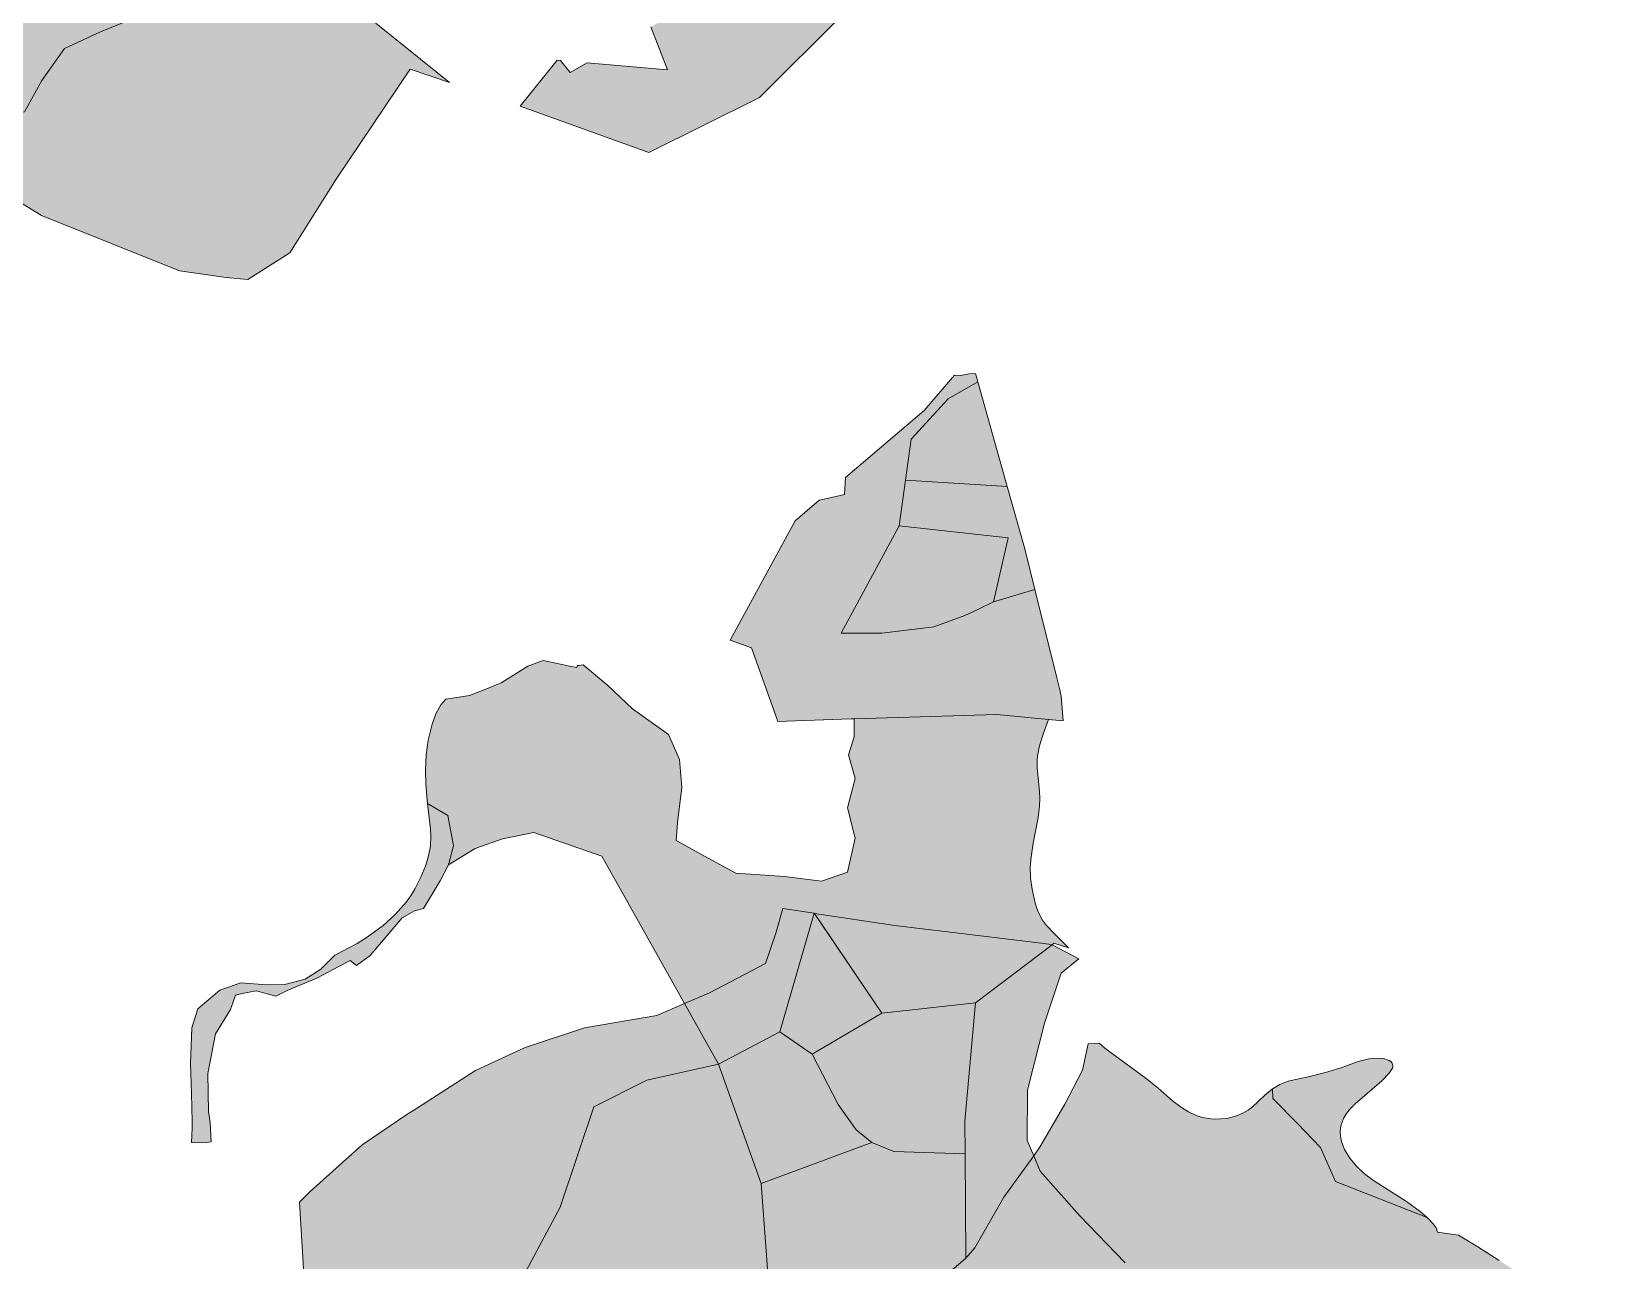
# Model space of a CAD drawing. Header units: metres. Extents: x 541853 to 549675, y 1832829 to 1845715.
# Drawn here: x 546509 to 547439, y 1838062 to 1838783 of the extents above; entities that cross this region are included whole.
import ezdxf

# ---------------------------------------------------------------- set-up
doc = ezdxf.new("R2010")
doc.units = ezdxf.units.M
doc.header["$MEASUREMENT"] = 0
doc.layers.add('1', color=7, linetype='Continuous', lineweight=0)

msp = doc.modelspace()

# ---------------------------------------------------------------- hatches: boundary and pattern name
at = {"layer": '1', "linetype": 'Continuous', "lineweight": 0}
for color, points in [(53, [(546871.17, 1838712.195), (546795.6, 1838739.375), (546817.29, 1838766.33), (546819.3, 1838766.165), (546824.82, 1838759.16), (546834.87, 1838764.815), (546882.12, 1838760.765), (546872.16, 1838785.845), (546880.8, 1838790.705), (546887.58, 1838807.295), (546874.89, 1838815.83), (546859.8, 1838829.6), (546875.49, 1838857.14), (546855.48, 1838871.975), (546829.71, 1838870.265), (546811.68, 1838887.5), (546805.89, 1838905.785), (546789.72, 1838901.48), (546773.91, 1838889.675), (546767.82, 1838880.075), (546752.61, 1838875.065), (546755.28, 1838861.775), (546762.84, 1838853.495), (546763.08, 1838853.06), (546752.76, 1838858.25), (546723.54, 1838854.68), (546714.39, 1838862.915), (546748.11, 1838911.665), (546760.08, 1838934.405), (546771.42, 1838970.39), (546786.24, 1838966.01), (546844.62, 1838953.92), (546846.03, 1838954.115), (546881.55, 1838959.305), (546897.66, 1838966.01), (546917.13, 1838978.19), (547036.68, 1838927.055), (547037.52, 1838930.475), (547036.32, 1838957.835), (547037.52, 1838972.895), (547049.58, 1839015.9), (547068, 1839046.005), (547082.22, 1839070.92), (547106.46, 1839104.025), (547129.11, 1839125.445), (547085.31, 1839168.435), (547037.79, 1839239.775), (546949.56, 1839393.27), (546969.57, 1839434.745), (546987.75, 1839486.72), (546999.6, 1839520.56), (547007.07, 1839537.69), (547016.91, 1839547.8), (547082.13, 1839525.975), (547130.16, 1839471.03), (547149.15, 1839449.34), (547192.65, 1839426.3), (547203.39, 1839420.6), (547192.65, 1839426.285), (547198.92, 1839422.97), (547164.87, 1839441), (547165.59, 1839440.205), (547165.8, 1839439.155), (547165.5, 1839437.145), (547165.02, 1839435.765), (547162.8, 1839431.805), (547159.89, 1839428.355), (547156.62, 1839425.295), (547152, 1839421.95), (547148.76, 1839419.955), (547141.59, 1839416.295), (547135.44, 1839413.745), (547129.92, 1839411.78), (547101.03, 1839402.195), (547094.07, 1839400.305), (547088.04, 1839399.225), (547083.87, 1839398.835), (547059.27, 1839398.295), (547053.78, 1839397.545), (547049.16, 1839396.3), (547046.61, 1839395.325), (547043.55, 1839393.78), (547041.63, 1839392.46), (547039.62, 1839390.495), (547038.57, 1839388.515), (547038.27, 1839385.935), (547038.99, 1839383.235), (547039.95, 1839381.585), (547041.27, 1839379.98), (547044.45, 1839377.265), (547049.25, 1839374.16), (547068.18, 1839364.62), (547072.23, 1839362.925), (547077.69, 1839361.155), (547082.07, 1839360.105), (547087.77, 1839359.265), (547106.94, 1839357.78), (547124.91, 1839354.66), (547144.02, 1839353.475), (547147.35, 1839352.935), (547152.33, 1839351.525), (547158.99, 1839348.615), (547165.65, 1839344.73), (547174.44, 1839338.595), (547191.3, 1839325.935), (547198.44, 1839321.135), (547201.8, 1839319.185), (547208.61, 1839315.87), (547218.48, 1839312.06), (547223.76, 1839310.53), (547229.04, 1839309.825), (547234.77, 1839310.125), (547241.58, 1839311.46), (547248, 1839313.455), (547253.22, 1839315.84), (547257.81, 1839318.555), (547262.88, 1839321.99), (547277.25, 1839332.61), (547290.99, 1839342.36), (547294.41, 1839344.445), (547298.79, 1839346.515), (547301.67, 1839347.415), (547304.01, 1839347.865), (547307.28, 1839348.015), (547322.85, 1839346.59), (547326.57, 1839346.665), (547331.34, 1839347.34), (547335.45, 1839348.39), (547340.07, 1839350.19), (547344.6, 1839352.815), (547350.48, 1839357.315), (547351.71, 1839357.615), (547352.1, 1839357.075), (547352.31, 1839357.645), (547352.85, 1839357.975), (547359.36, 1839359.79), (547360.26, 1839360.24), (547361.46, 1839361.335), (547362.9, 1839363.285), (547367.25, 1839372.555), (547369.23, 1839376.245), (547370.16, 1839377.595), (547370.79, 1839378.105), (547374.63, 1839379.905), (547378.2, 1839381.12), (547381.95, 1839381.84), (547383.69, 1839381.915), (547416.42, 1839363.03), (547420.32, 1839348.645), (547429.71, 1839313.755), (547430.58, 1839310.605), (547430.46, 1839310.59), (547423.59, 1839311.97), (547425.27, 1839317.115), (547415.97, 1839312.33), (547411.68, 1839314.82), (547402.71, 1839311.205), (547404.72, 1839299.175), (547401.03, 1839287.775), (547403.34, 1839278.46), (547423.68, 1839244.305), (547422.78, 1839241.425), (547399.47, 1839249.435), (547403.07, 1839259.875), (547388.16, 1839268.17), (547384.38, 1839275.07), (547378.02, 1839278.745), (547376.22, 1839277.26), (547356.78, 1839285.99), (547348.77, 1839273.69), (547333.29, 1839274.755), (547294.2, 1839281.565), (547259.91, 1839285.075), (547255.35, 1839265.86), (547244.91, 1839254.595), (547235.34, 1839247.86), (547222.32, 1839247.965), (547217.85, 1839234.75), (547243.02, 1839218.07), (547253.34, 1839203.685), (547268.82, 1839191.865), (547278.39, 1839191.94), (547283.4, 1839188.55), (547288.41, 1839182.73), (547297.53, 1839170.67), (547297.17, 1839154.755), (547317.93, 1839140.61), (547326.72, 1839133.095), (547332.15, 1839137.19), (547330.47, 1839149.025), (547348.23, 1839170.235), (547353.39, 1839156.63), (547358.64, 1839155.805), (547362.63, 1839157.245), (547368.75, 1839165.165), (547376.76, 1839168.375), (547386.36, 1839169.635), (547369.92, 1839143.205), (547359.51, 1839132.69), (547358.67, 1839127.965), (547371, 1839123.645), (547363.95, 1839088.935), (547384.92, 1839063.315), (547429.77, 1839008.625), (547438.65, 1838997.735), (547429.41, 1838988.495), (547430.19, 1838982.495), (547430.76, 1838978.175), (547425.69, 1838975.385), (547416.87, 1838970.525), (547408.95, 1838971.62), (547385.55, 1838973.645), (547377.15, 1838975.415), (547359.63, 1838992.125), (547328.91, 1839010.035), (547318.5, 1839012.915), (547306.14, 1839011.31), (547305.12, 1839015.54), (547287.33, 1839012.975), (547275.09, 1839020.955), (547254.3, 1839019.455), (547211.85, 1839015.225), (547215.96, 1838968.185), (547218, 1838967.33), (547221.06, 1838963.235), (547223.4, 1838961.99), (547241.16, 1838962.14), (547275.18, 1838947.935), (547255.47, 1838948.835), (547186.38, 1838948.985), (547174.41, 1838949.03), (547132.74, 1838943.18), (547098.75, 1838938.41), (547089.99, 1838930.475), (547039.17, 1838884.56), (547030.26, 1838829.255), (547022.79, 1838830.62), (546984.87, 1838792.91), (546936.09, 1838744.445)]), (53, [(546635.58, 1838637.705), (546622.8, 1838638.725), (546595.41, 1838642.685), (546514.47, 1838675.265), (546411.63, 1838738.19), (546390.45, 1838751.15), (546315.06, 1838832.315), (546253.65, 1838837.745), (546253.14, 1838837.955), (546252.3, 1838838.585), (546249.96, 1838843.565), (546246.84, 1838850.03), (546240.9, 1838865.21), (546322.35, 1838873.055), (546321.45, 1838874.06), (546305.43, 1838912.625), (546303.87, 1838932.89), (546324.48, 1838975.43), (546354.15, 1839006.945), (546384.18, 1839019.47), (546382.2, 1839014.07), (546380.16, 1839009.435), (546378.42, 1839006.195), (546368.04, 1838990.205), (546364.86, 1838986.08), (546358.38, 1838978.355), (546354.3, 1838974.41), (546350.43, 1838971.935), (546337.8, 1838967.045), (546330.63, 1838963.505), (546327.75, 1838961.57), (546325.5, 1838959.65), (546324.15, 1838958.24), (546321.96, 1838955.06), (546320.73, 1838951.835), (546320.07, 1838948.265), (546319.95, 1838943.87), (546320.4, 1838939.865), (546322.02, 1838933.55), (546323.61, 1838929.635), (546325.59, 1838925.84), (546330.75, 1838917.65), (546340.2, 1838905.095), (546354.09, 1838884.935), (546358.02, 1838879.805), (546361.83, 1838875.635), (546366.36, 1838871.465), (546370.56, 1838868.195), (546374.85, 1838865.405), (546379.47, 1838862.705), (546377.46, 1838858.55), (546366.99, 1838850.885), (546352.95, 1838847.195), (546348.09, 1838834.985), (546350.91, 1838833.875), (546379.32, 1838812.365), (546391.2, 1838814.18), (546415.35, 1838805.45), (546438.57, 1838762.295), (546450.69, 1838751.885), (546453.57, 1838735.805), (546465.27, 1838730.855), (546504.51, 1838736.075), (546514.62, 1838754.495), (546527.85, 1838773.23), (546549.03, 1838782.935), (546590.91, 1838800.005), (546616.62, 1838811.495), (546622.35, 1838806.245), (546638.52, 1838813.835), (546659.07, 1838818.14), (546659.64, 1838825.52), (546669.27, 1838836.68), (546681.33, 1838843.685), (546703.95, 1838793.585), (546753.99, 1838753.355), (546730.83, 1838761.125), (546687.42, 1838696.445), (546660.27, 1838653.335)]), (53, [(546465.27, 1838730.855), (546453.57, 1838735.805), (546450.69, 1838751.885), (546438.57, 1838762.295), (546415.35, 1838805.45), (546391.2, 1838814.18), (546379.32, 1838812.365), (546350.91, 1838833.875), (546348.09, 1838834.985), (546352.95, 1838847.195), (546366.99, 1838850.885), (546377.46, 1838858.55), (546379.47, 1838862.705), (546387.48, 1838858.025), (546390.18, 1838856.03), (546398.43, 1838849.1), (546401.13, 1838847.675), (546404.31, 1838847.045), (546406.71, 1838847.105), (546409.29, 1838847.495), (546415.89, 1838849.295), (546425.64, 1838852.94), (546432.51, 1838856.33), (546436.62, 1838858.97), (546441.66, 1838862.735), (546458.61, 1838877.285), (546464.25, 1838881.605), (546471.54, 1838886.24), (546480.87, 1838891.055), (546504.39, 1838902.125), (546517.29, 1838907.585), (546528.54, 1838911.59), (546548.37, 1838917.215), (546564.84, 1838920.755), (546575.7, 1838921.895), (546584.64, 1838923.275), (546589.38, 1838923.5), (546619.77, 1838921.175), (546624.21, 1838921.085), (546640.44, 1838921.43), (546649.62, 1838920.92), (546658.47, 1838919.555), (546673.86, 1838915.58), (546678.84, 1838914.755), (546683.76, 1838914.89), (546687.09, 1838915.535), (546691.71, 1838917.035), (546696.21, 1838919.12), (546700.71, 1838921.595), (546703.38, 1838923.365), (546709.5, 1838928.195), (546712.44, 1838930.805), (546748.11, 1838911.665), (546714.39, 1838862.915), (546697.32, 1838852.985), (546681.33, 1838843.685), (546669.27, 1838836.68), (546659.64, 1838825.52), (546659.07, 1838818.14), (546638.52, 1838813.835), (546622.35, 1838806.245), (546616.62, 1838811.495), (546590.91, 1838800.005), (546549.03, 1838782.935), (546527.85, 1838773.23), (546514.62, 1838754.495), (546504.51, 1838736.075)]), (252, [(546946.59, 1838378.25), (546946.47, 1838379.27), (546931.35, 1838421.39), (546918.93, 1838425.995), (546956.94, 1838496.045), (546971.04, 1838508.06), (546971.58, 1838508.075), (546986.07, 1838511.465), (546986.61, 1838521.32), (547032.75, 1838560.65), (547050.54, 1838581.515), (547054.38, 1838581.32), (547059.12, 1838582.19), (547062.84, 1838582.46), (547063.62, 1838579.775), (547064.28, 1838577.465), (547046.88, 1838567.67), (547025.19, 1838543.91), (547021.77, 1838519.76), (547017.99, 1838493), (546984, 1838430), (547008, 1838430), (547038.51, 1838433.825), (547056.63, 1838440.35), (547064.61, 1838444.145), (547073.55, 1838448.39), (547097.82, 1838455.74), (547110.63, 1838403.81), (547112.4, 1838396.685), (547113.27, 1838393.1), (547114.47, 1838378.505), (547105.8, 1838379.375), (547075.44, 1838382.375), (546991.71, 1838379.705), (546989.85, 1838379.645)]), (53, [(547081.59, 1838516.115), (547021.77, 1838519.76), (547025.19, 1838543.91), (547046.88, 1838567.67), (547064.28, 1838577.465)]), (53, [(547073.55, 1838448.39), (547082.01, 1838485.995), (547017.99, 1838493), (547021.77, 1838519.76), (547081.59, 1838516.115), (547091.94, 1838479.515), (547097.82, 1838455.74)]), (53, [(546984, 1838430), (547017.99, 1838493), (547082.01, 1838485.995), (547073.55, 1838448.39), (547064.61, 1838444.145), (547056.63, 1838440.35), (547038.51, 1838433.825), (547008, 1838430)]), (43, [(546892.05, 1838212.575), (546843.54, 1838299.035), (546803.61, 1838312.97), (546785.1, 1838309.265), (546769.05, 1838303.715), (546753.39, 1838294.1), (546756.36, 1838305.2), (546753.06, 1838322.96), (546741.18, 1838330.085), (546740.73, 1838334.165), (546740.16, 1838341.815), (546739.92, 1838349.375), (546740.28, 1838358.66), (546741.51, 1838367.255), (546743.91, 1838376.63), (546746.04, 1838382.765), (546748.92, 1838387.925), (546751.86, 1838391.285), (546765.69, 1838393.355), (546777.33, 1838397.87), (546784.8, 1838401.035), (546800.07, 1838410.71), (546809.1, 1838413.905), (546824.73, 1838410.665), (546828.78, 1838409.825), (546829.26, 1838410.995), (546830.1, 1838411.055), (546832.59, 1838411.385), (546846.84, 1838399.595), (546861.39, 1838385.705), (546882.54, 1838370.495), (546889.17, 1838355.945), (546890.49, 1838339.415), (546887.85, 1838318.91), (546887.16, 1838308.335), (546903.72, 1838299.065), (546922.23, 1838289.15), (546950.67, 1838287.155), (546972.51, 1838284.515), (546987.72, 1838289.81), (546992.34, 1838309.655), (546987.72, 1838327.505), (546992.34, 1838344.695), (546988.38, 1838358.585), (546991.68, 1838369.175), (546991.68, 1838379.09), (546991.71, 1838379.705), (547075.44, 1838382.375), (547105.8, 1838379.375), (547102.68, 1838370.735), (547100.55, 1838363.895), (547099.53, 1838359.05), (547099.2, 1838356.035), (547099.05, 1838350.965), (547100.49, 1838337.105), (547100.67, 1838333.175), (547100.52, 1838328.495), (547099.71, 1838321.82), (547096.71, 1838306.775), (547095.51, 1838298.45), (547095.09, 1838292.825), (547095.27, 1838286.18), (547096.2, 1838279.775), (547098, 1838271.45), (547099.5, 1838266.785), (547102.17, 1838261.655), (547104.69, 1838258.4), (547108.92, 1838253.87), (547117.59, 1838245.41), (547109.01, 1838248.005), (547107.84, 1838247.12), (547107.45, 1838247.345), (547096.68, 1838248.635), (547015.62, 1838258.355), (546968.34, 1838265.555), (546968.25, 1838265.69), (546968.22, 1838265.585), (546949.8, 1838268.375), (546945.57, 1838253.975), (546939.66, 1838236.185), (546906.75, 1838218.935)]), (43, [(546609.12, 1838130.915), (546602.52, 1838131.095), (546602.82, 1838139.465), (546602.94, 1838143.35), (546602.52, 1838159.88), (546601.98, 1838177.505), (546602.7, 1838198.415), (546606.21, 1838209.5), (546619.14, 1838220.39), (546631.56, 1838224.755), (546646.8, 1838223.57), (546657.27, 1838223.855), (546669.27, 1838226.885), (546678.54, 1838232.75), (546686.7, 1838241.075), (546687.42, 1838241.36), (546699.87, 1838247.885), (546705.72, 1838251.545), (546715.02, 1838258.505), (546722.19, 1838264.955), (546728.76, 1838272.395), (546731.49, 1838276.19), (546733.95, 1838280.18), (546737.22, 1838286.72), (546740.1, 1838293.875), (546741.78, 1838299.335), (546742.77, 1838305.035), (546743.01, 1838310.96), (546742.86, 1838314.965), (546741.18, 1838330.085), (546753.06, 1838322.96), (546756.36, 1838305.2), (546753.39, 1838294.1), (546748.59, 1838284.635), (546738.78, 1838268.315), (546733.53, 1838267.1), (546726.21, 1838262.96), (546707.49, 1838240.745), (546699.48, 1838234.955), (546695.7, 1838237.85), (546676.11, 1838227.545), (546658.65, 1838220.315), (546651.99, 1838216.97), (546640.56, 1838220.165), (546632.31, 1838218.605), (546628.35, 1838217.495), (546625.5, 1838209.2), (546616.56, 1838194.875), (546612.06, 1838171.535), (546612.54, 1838149.275), (546613.38, 1838142.855), (546614.04, 1838131.5)]), (43, [(546912, 1838176.995), (546892.05, 1838212.575), (546906.75, 1838218.935), (546939.66, 1838236.185), (546945.57, 1838253.975), (546949.8, 1838268.375), (546968.22, 1838265.585), (546948, 1838196)]), (53, [(546966.99, 1838182.995), (546948, 1838196), (546968.22, 1838265.585), (546968.25, 1838265.69), (547008, 1838206.995)]), (43, [(547008, 1838206.995), (546968.34, 1838265.555), (547015.62, 1838258.355), (547096.68, 1838248.635), (547107.45, 1838247.345), (547107.84, 1838247.12), (547062.99, 1838212.995)]), (53, [(547057.17, 1838063.145), (547056.78, 1838124.36), (547056.66, 1838143.485), (547062.99, 1838212.995), (547107.84, 1838247.12), (547123.56, 1838238.825), (547113.18, 1838230.455), (547103.37, 1838201.025), (547093.5, 1838161.755), (547093.32, 1838132.175), (547097.1, 1838123.28), (547079.58, 1838098.98), (547062.6, 1838069.265)]), (31, [(546780.21, 1838020.5), (546669, 1838044.005), (546665.94, 1838096.025), (546672.15, 1838102.37), (546702.57, 1838129.415), (546703.26, 1838130.045), (546729.57, 1838147.805), (546732.39, 1838149.71), (546769.29, 1838173.245), (546798.36, 1838186.835), (546833.22, 1838198.295), (546875.76, 1838205.555), (546892.05, 1838212.575), (546912, 1838176.995), (546869.82, 1838167.665), (546838.71, 1838152.05), (546819.09, 1838093.1)]), (53, [(547056.78, 1838124.36), (547014.96, 1838125.695), (547001.94, 1838131.05), (546992.91, 1838138.4), (546982.23, 1838153.445), (546966.99, 1838182.995), (547008, 1838206.995), (547062.99, 1838212.995), (547056.66, 1838143.485)]), (53, [(546936.99, 1838107.005), (546912, 1838176.995), (546948, 1838196), (546966.99, 1838182.995), (546982.23, 1838153.445), (546992.91, 1838138.4), (547001.94, 1838131.05)]), (43, [(547307.01, 1837983), (547298.01, 1837999.005), (547295.01, 1838032.995), (547257, 1838020.995), (547220.49, 1838039.025), (547217.91, 1838023.665), (547208.37, 1838027.97), (547173.78, 1838048.13), (547150.71, 1838060.325), (547123.89, 1838088.285), (547100.91, 1838114.31), (547097.1, 1838123.28), (547100.97, 1838128.665), (547115.43, 1838153.505), (547125.78, 1838173.53), (547128.99, 1838188.995), (547135.56, 1838189.265), (547138.92, 1838186.34), (547163.19, 1838168.7), (547169.97, 1838163.21), (547178.64, 1838155.605), (547183.92, 1838151.6), (547188.03, 1838148.975), (547192.44, 1838146.89), (547196.01, 1838145.735), (547201.35, 1838144.85), (547203.54, 1838144.715), (547210.56, 1838145.21), (547216.17, 1838146.665), (547219.98, 1838148.285), (547223.04, 1838150.04), (547225.41, 1838151.795), (547232.88, 1838158.86), (547237.35, 1838162.49), (547237.59, 1838156.865), (547251.93, 1838142.285), (547265.49, 1838128.035), (547274.28, 1838108.19), (547328.1, 1838087.01), (547328.61, 1838086.575), (547331.67, 1838083.38), (547333.35, 1838080.905), (547334.25, 1838078.355), (547346.46, 1838076.675), (547357.83, 1838069.835), (547370.34, 1838061.885), (547382.73, 1838054.01), (547371, 1838038.005)]), (43, [(546903.18, 1838012.475), (546859.95, 1838015.58), (546825.27, 1838016.645), (546780.21, 1838020.5), (546819.09, 1838093.1), (546838.71, 1838152.05), (546869.82, 1838167.665), (546912, 1838176.995), (546936.99, 1838107.005), (546942.99, 1838028), (546924.6, 1838017.695)]), (43, [(547328.1, 1838087.01), (547274.28, 1838108.19), (547265.49, 1838128.035), (547251.93, 1838142.285), (547237.59, 1838156.865), (547237.349, 1838162.504), (547237.68, 1838162.775), (547241.64, 1838165.175), (547246.44, 1838167.065), (547259.97, 1838169.99), (547269.84, 1838172.48), (547278.57, 1838175.315), (547287.6, 1838178.615), (547293.99, 1838180.235), (547298.19, 1838180.625), (547302.57, 1838180.31), (547305.87, 1838179.26), (547306.86, 1838178.6), (547307.64, 1838177.565), (547307.94, 1838176.005), (547307.7, 1838174.745), (547305.84, 1838171.67), (547301.49, 1838167.335), (547285.92, 1838153.82), (547283.31, 1838151.18), (547280.76, 1838148.03), (547279.2, 1838145.585), (547277.76, 1838142.105), (547277.28, 1838139.735), (547277.13, 1838136.75), (547277.46, 1838133.645), (547278.09, 1838131.035), (547279.68, 1838126.85), (547282.65, 1838121.795), (547286.67, 1838117.115), (547291.38, 1838112.72), (547296.63, 1838108.655), (547315.92, 1838096.445), (547323.96, 1838090.565)]), (43, [(547000.44, 1838010.345), (546942.99, 1838028), (546936.99, 1838107.005), (547001.94, 1838131.05), (547014.96, 1838125.695), (547056.78, 1838124.36), (547057.17, 1838063.145), (547029.18, 1838039.175), (547018.29, 1838026.875)]), (43, [(547124.19, 1837837.095), (547113.99, 1837849.995), (547071, 1837870.005), (547079.07, 1837897.485), (547085.19, 1837913.565), (547091.73, 1837930.365), (547106.01, 1837957.005), (547000.44, 1838010.345), (547018.29, 1838026.875), (547029.18, 1838039.175), (547057.17, 1838063.145), (547062.6, 1838069.265), (547079.58, 1838098.98), (547097.1, 1838123.28), (547100.91, 1838114.31), (547123.89, 1838088.285), (547150.71, 1838060.325), (547173.78, 1838048.13), (547208.37, 1838027.97), (547217.91, 1838023.665), (547209.48, 1837973.355), (547222.65, 1837966.59), (547231.89, 1837960.695), (547243.41, 1837954.545), (547251.9, 1837951.86), (547258.53, 1837951.965), (547268.01, 1837951.005), (547287.99, 1837951.005), (547281, 1837887), (547210.08, 1837911.09), (547202.97, 1837909.38), (547185.3, 1837899.975), (547175.07, 1837892.565), (547163.1, 1837885.44), (547154.85, 1837878.045), (547146.3, 1837868.625), (547140.33, 1837859.52)])]:
    msp.add_hatch(color=color, dxfattribs=at).paths.add_polyline_path(points)

# ---------------------------------------------------------------- linework, layer by layer
at = {"layer": '1', "color": 7, "linetype": 'Continuous', "lineweight": 0, "flags": 128}
for points in [[(546703.95, 1838793.585), (546753.99, 1838753.355), (546730.83, 1838761.125), (546687.42, 1838696.445), (546660.27, 1838653.335), (546635.58, 1838637.705), (546622.8, 1838638.725), (546595.41, 1838642.685), (546514.47, 1838675.265), (546411.63, 1838738.19), (546390.45, 1838751.15), (546315.06, 1838832.315)], [(546590.91, 1838800.005), (546549.03, 1838782.935), (546527.85, 1838773.23), (546514.62, 1838754.495), (546504.51, 1838736.075), (546465.27, 1838730.855), (546453.57, 1838735.805), (546450.69, 1838751.885), (546438.57, 1838762.295), (546415.35, 1838805.45)], [(546415.35, 1838805.45), (546438.57, 1838762.295), (546450.69, 1838751.885), (546453.57, 1838735.805), (546465.27, 1838730.855), (546504.51, 1838736.075), (546514.62, 1838754.495), (546527.85, 1838773.23), (546549.03, 1838782.935), (546590.91, 1838800.005)], [(546984.87, 1838792.91), (546936.09, 1838744.445), (546871.17, 1838712.195), (546795.6, 1838739.375), (546817.29, 1838766.33), (546819.3, 1838766.165), (546824.82, 1838759.16), (546834.87, 1838764.815), (546882.12, 1838760.765), (546872.16, 1838785.845)], [(547150.71, 1838060.325), (547123.89, 1838088.285), (547100.91, 1838114.31), (547097.1, 1838123.28), (547097.1, 1838123.28), (547100.97, 1838128.665), (547115.43, 1838153.505), (547125.78, 1838173.53), (547128.99, 1838188.995), (547135.56, 1838189.265), (547138.92, 1838186.34), (547163.19, 1838168.7), (547169.97, 1838163.21), (547178.64, 1838155.605), (547183.92, 1838151.6), (547188.03, 1838148.975), (547192.44, 1838146.89), (547196.01, 1838145.735), (547201.35, 1838144.85), (547203.54, 1838144.715), (547210.56, 1838145.21), (547216.17, 1838146.665), (547219.98, 1838148.285), (547223.04, 1838150.04), (547225.41, 1838151.795), (547232.88, 1838158.86), (547237.35, 1838162.49), (547237.59, 1838156.865), (547251.93, 1838142.285), (547265.49, 1838128.035), (547274.28, 1838108.19), (547328.1, 1838087.01), (547328.1, 1838086.995), (547328.61, 1838086.575), (547331.67, 1838083.38), (547333.35, 1838080.905), (547334.25, 1838078.355), (547346.46, 1838076.675), (547357.83, 1838069.835), (547370.34, 1838061.885)], [(547029.18, 1838039.175), (547057.17, 1838063.145), (547062.6, 1838069.265), (547079.58, 1838098.98), (547097.1, 1838123.28), (547100.91, 1838114.31), (547123.89, 1838088.285), (547150.71, 1838060.325)]]:
    msp.add_lwpolyline(points, dxfattribs=at)
for points in [[(547064.28, 1838577.465), (547046.88, 1838567.67), (547025.19, 1838543.91), (547021.77, 1838519.76), (547017.99, 1838493), (546984, 1838430), (547008, 1838430), (547038.51, 1838433.825), (547056.63, 1838440.35), (547064.61, 1838444.145), (547073.55, 1838448.39), (547097.82, 1838455.74), (547110.63, 1838403.81), (547112.4, 1838396.685), (547113.27, 1838393.1), (547114.47, 1838378.505), (547105.8, 1838379.375), (547075.44, 1838382.375), (546991.71, 1838379.705), (546989.85, 1838379.645), (546946.59, 1838378.25), (546946.47, 1838379.27), (546931.35, 1838421.39), (546918.93, 1838425.995), (546956.94, 1838496.045), (546971.04, 1838508.06), (546971.58, 1838508.075), (546986.07, 1838511.465), (546986.61, 1838521.32), (547032.75, 1838560.65), (547050.54, 1838581.515), (547054.38, 1838581.32), (547059.12, 1838582.19), (547062.84, 1838582.46), (547063.62, 1838579.775), (547064.28, 1838577.465)], [(547021.77, 1838519.76), (547025.19, 1838543.91), (547046.88, 1838567.67), (547064.28, 1838577.465), (547081.59, 1838516.115), (547021.77, 1838519.76)], [(547017.99, 1838493), (547021.77, 1838519.76), (547081.59, 1838516.115), (547091.94, 1838479.515), (547097.82, 1838455.74), (547073.55, 1838448.39), (547082.01, 1838485.995), (547017.99, 1838493)], [(547017.99, 1838493), (547082.01, 1838485.995), (547073.55, 1838448.39), (547064.61, 1838444.145), (547056.63, 1838440.35), (547038.51, 1838433.825), (547008, 1838430), (546984, 1838430), (547017.99, 1838493)], [(546991.71, 1838379.705), (547075.44, 1838382.375), (547105.8, 1838379.375), (547102.68, 1838370.735), (547100.55, 1838363.895), (547099.53, 1838359.05), (547099.2, 1838356.035), (547099.05, 1838350.965), (547100.49, 1838337.105), (547100.67, 1838333.175), (547100.52, 1838328.495), (547099.71, 1838321.82), (547096.71, 1838306.775), (547095.51, 1838298.45), (547095.09, 1838292.825), (547095.27, 1838286.18), (547096.2, 1838279.775), (547098, 1838271.45), (547099.5, 1838266.785), (547102.17, 1838261.655), (547104.69, 1838258.4), (547108.92, 1838253.87), (547117.59, 1838245.41), (547109.01, 1838248.005), (547107.84, 1838247.12), (547107.45, 1838247.345), (547096.68, 1838248.635), (547015.62, 1838258.355), (546968.34, 1838265.555), (546968.25, 1838265.69), (546968.22, 1838265.585), (546949.8, 1838268.375), (546945.57, 1838253.975), (546939.66, 1838236.185), (546906.75, 1838218.935), (546892.05, 1838212.575), (546843.54, 1838299.035), (546803.61, 1838312.97), (546785.1, 1838309.265), (546769.05, 1838303.715), (546753.39, 1838294.1), (546756.36, 1838305.2), (546753.06, 1838322.96), (546741.18, 1838330.085), (546740.73, 1838334.165), (546740.16, 1838341.815), (546739.92, 1838349.375), (546740.28, 1838358.66), (546741.51, 1838367.255), (546743.91, 1838376.63), (546746.04, 1838382.765), (546748.92, 1838387.925), (546751.86, 1838391.285), (546765.69, 1838393.355), (546777.33, 1838397.87), (546784.8, 1838401.035), (546800.07, 1838410.71), (546809.1, 1838413.905), (546824.73, 1838410.665), (546828.78, 1838409.825), (546829.26, 1838410.995), (546830.1, 1838411.055), (546832.59, 1838411.385), (546846.84, 1838399.595), (546861.39, 1838385.705), (546882.54, 1838370.495), (546889.17, 1838355.945), (546890.49, 1838339.415), (546887.85, 1838318.91), (546887.16, 1838308.335), (546903.72, 1838299.065), (546922.23, 1838289.15), (546950.67, 1838287.155), (546972.51, 1838284.515), (546987.72, 1838289.81), (546992.34, 1838309.655), (546987.72, 1838327.505), (546992.34, 1838344.695), (546988.38, 1838358.585), (546991.68, 1838369.175), (546991.68, 1838379.09), (546991.71, 1838379.705)], [(546686.7, 1838241.075), (546687.42, 1838241.36), (546699.87, 1838247.885), (546705.72, 1838251.545), (546715.02, 1838258.505), (546722.19, 1838264.955), (546728.76, 1838272.395), (546731.49, 1838276.19), (546733.95, 1838280.18), (546737.22, 1838286.72), (546740.1, 1838293.875), (546741.78, 1838299.335), (546742.77, 1838305.035), (546743.01, 1838310.96), (546742.86, 1838314.965), (546741.18, 1838330.085), (546753.06, 1838322.96), (546756.36, 1838305.2), (546753.39, 1838294.1), (546748.59, 1838284.635), (546738.78, 1838268.315), (546733.53, 1838267.1), (546726.21, 1838262.96), (546707.49, 1838240.745), (546699.48, 1838234.955), (546695.7, 1838237.85), (546676.11, 1838227.545), (546658.65, 1838220.315), (546651.99, 1838216.97), (546640.56, 1838220.165), (546632.31, 1838218.605), (546628.35, 1838217.495), (546625.5, 1838209.2), (546616.56, 1838194.875), (546612.06, 1838171.535), (546612.54, 1838149.275), (546613.38, 1838142.855), (546614.04, 1838131.5), (546609.12, 1838130.915), (546602.52, 1838131.095), (546602.82, 1838139.465), (546602.94, 1838143.35), (546602.52, 1838159.88), (546601.98, 1838177.505), (546602.7, 1838198.415), (546606.21, 1838209.5), (546619.14, 1838220.39), (546631.56, 1838224.755), (546646.8, 1838223.57), (546657.27, 1838223.855), (546669.27, 1838226.885), (546678.54, 1838232.75), (546686.7, 1838241.075)], [(546892.05, 1838212.575), (546906.75, 1838218.935), (546939.66, 1838236.185), (546945.57, 1838253.975), (546949.8, 1838268.375), (546968.22, 1838265.585), (546948, 1838196), (546912, 1838176.995), (546892.05, 1838212.575)], [(546948, 1838196), (546968.22, 1838265.585), (546968.25, 1838265.69), (547008, 1838206.995), (546966.99, 1838182.995), (546948, 1838196)], [(546968.34, 1838265.555), (547015.62, 1838258.355), (547096.68, 1838248.635), (547107.45, 1838247.345), (547107.84, 1838247.12), (547062.99, 1838212.995), (547008, 1838206.995), (546968.34, 1838265.555)], [(547062.99, 1838212.995), (547107.84, 1838247.12), (547123.56, 1838238.825), (547113.18, 1838230.455), (547103.37, 1838201.025), (547093.5, 1838161.755), (547093.32, 1838132.175), (547097.1, 1838123.28), (547079.58, 1838098.98), (547062.6, 1838069.265), (547057.17, 1838063.145), (547056.78, 1838124.36), (547056.66, 1838143.485), (547062.99, 1838212.995)], [(546665.94, 1838096.025), (546672.15, 1838102.37), (546702.57, 1838129.415), (546703.26, 1838130.045), (546729.57, 1838147.805), (546732.39, 1838149.71), (546769.29, 1838173.245), (546798.36, 1838186.835), (546833.22, 1838198.295), (546875.76, 1838205.555), (546892.05, 1838212.575), (546912, 1838176.995), (546869.82, 1838167.665), (546838.71, 1838152.05), (546819.09, 1838093.1), (546780.21, 1838020.5), (546669, 1838044.005), (546665.94, 1838096.025)], [(546966.99, 1838182.995), (547008, 1838206.995), (547062.99, 1838212.995), (547056.66, 1838143.485), (547056.78, 1838124.36), (547014.96, 1838125.695), (547001.94, 1838131.05), (546992.91, 1838138.4), (546982.23, 1838153.445), (546966.99, 1838182.995)], [(546912, 1838176.995), (546948, 1838196), (546966.99, 1838182.995), (546982.23, 1838153.445), (546992.91, 1838138.4), (547001.94, 1838131.05), (546936.99, 1838107.005), (546912, 1838176.995)], [(546780.21, 1838020.5), (546819.09, 1838093.1), (546838.71, 1838152.05), (546869.82, 1838167.665), (546912, 1838176.995), (546936.99, 1838107.005), (546942.99, 1838028), (546924.6, 1838017.695), (546903.18, 1838012.475), (546859.95, 1838015.58), (546825.27, 1838016.645), (546780.21, 1838020.5)], [(547328.1, 1838087.01), (547274.28, 1838108.19), (547265.49, 1838128.035), (547251.93, 1838142.285), (547237.59, 1838156.865), (547237.35, 1838162.49), (547237.35, 1838162.505), (547237.68, 1838162.775), (547241.64, 1838165.175), (547246.44, 1838167.065), (547259.97, 1838169.99), (547269.84, 1838172.48), (547278.57, 1838175.315), (547287.6, 1838178.615), (547293.99, 1838180.235), (547298.19, 1838180.625), (547302.57, 1838180.31), (547305.87, 1838179.26), (547306.86, 1838178.6), (547307.64, 1838177.565), (547307.94, 1838176.005), (547307.7, 1838174.745), (547305.84, 1838171.67), (547301.49, 1838167.335), (547285.92, 1838153.82), (547283.31, 1838151.18), (547280.76, 1838148.03), (547279.2, 1838145.585), (547277.76, 1838142.105), (547277.28, 1838139.735), (547277.13, 1838136.75), (547277.46, 1838133.645), (547278.09, 1838131.035), (547279.68, 1838126.85), (547282.65, 1838121.795), (547286.67, 1838117.115), (547291.38, 1838112.72), (547296.63, 1838108.655), (547315.92, 1838096.445), (547323.96, 1838090.565), (547328.1, 1838087.01)], [(546936.99, 1838107.005), (547001.94, 1838131.05), (547014.96, 1838125.695), (547056.78, 1838124.36), (547057.17, 1838063.145), (547029.18, 1838039.175), (547018.29, 1838026.875), (547000.44, 1838010.345), (546942.99, 1838028), (546936.99, 1838107.005)]]:
    msp.add_lwpolyline(points, close=True, dxfattribs=at)

doc.saveas('drawing.dxf')
